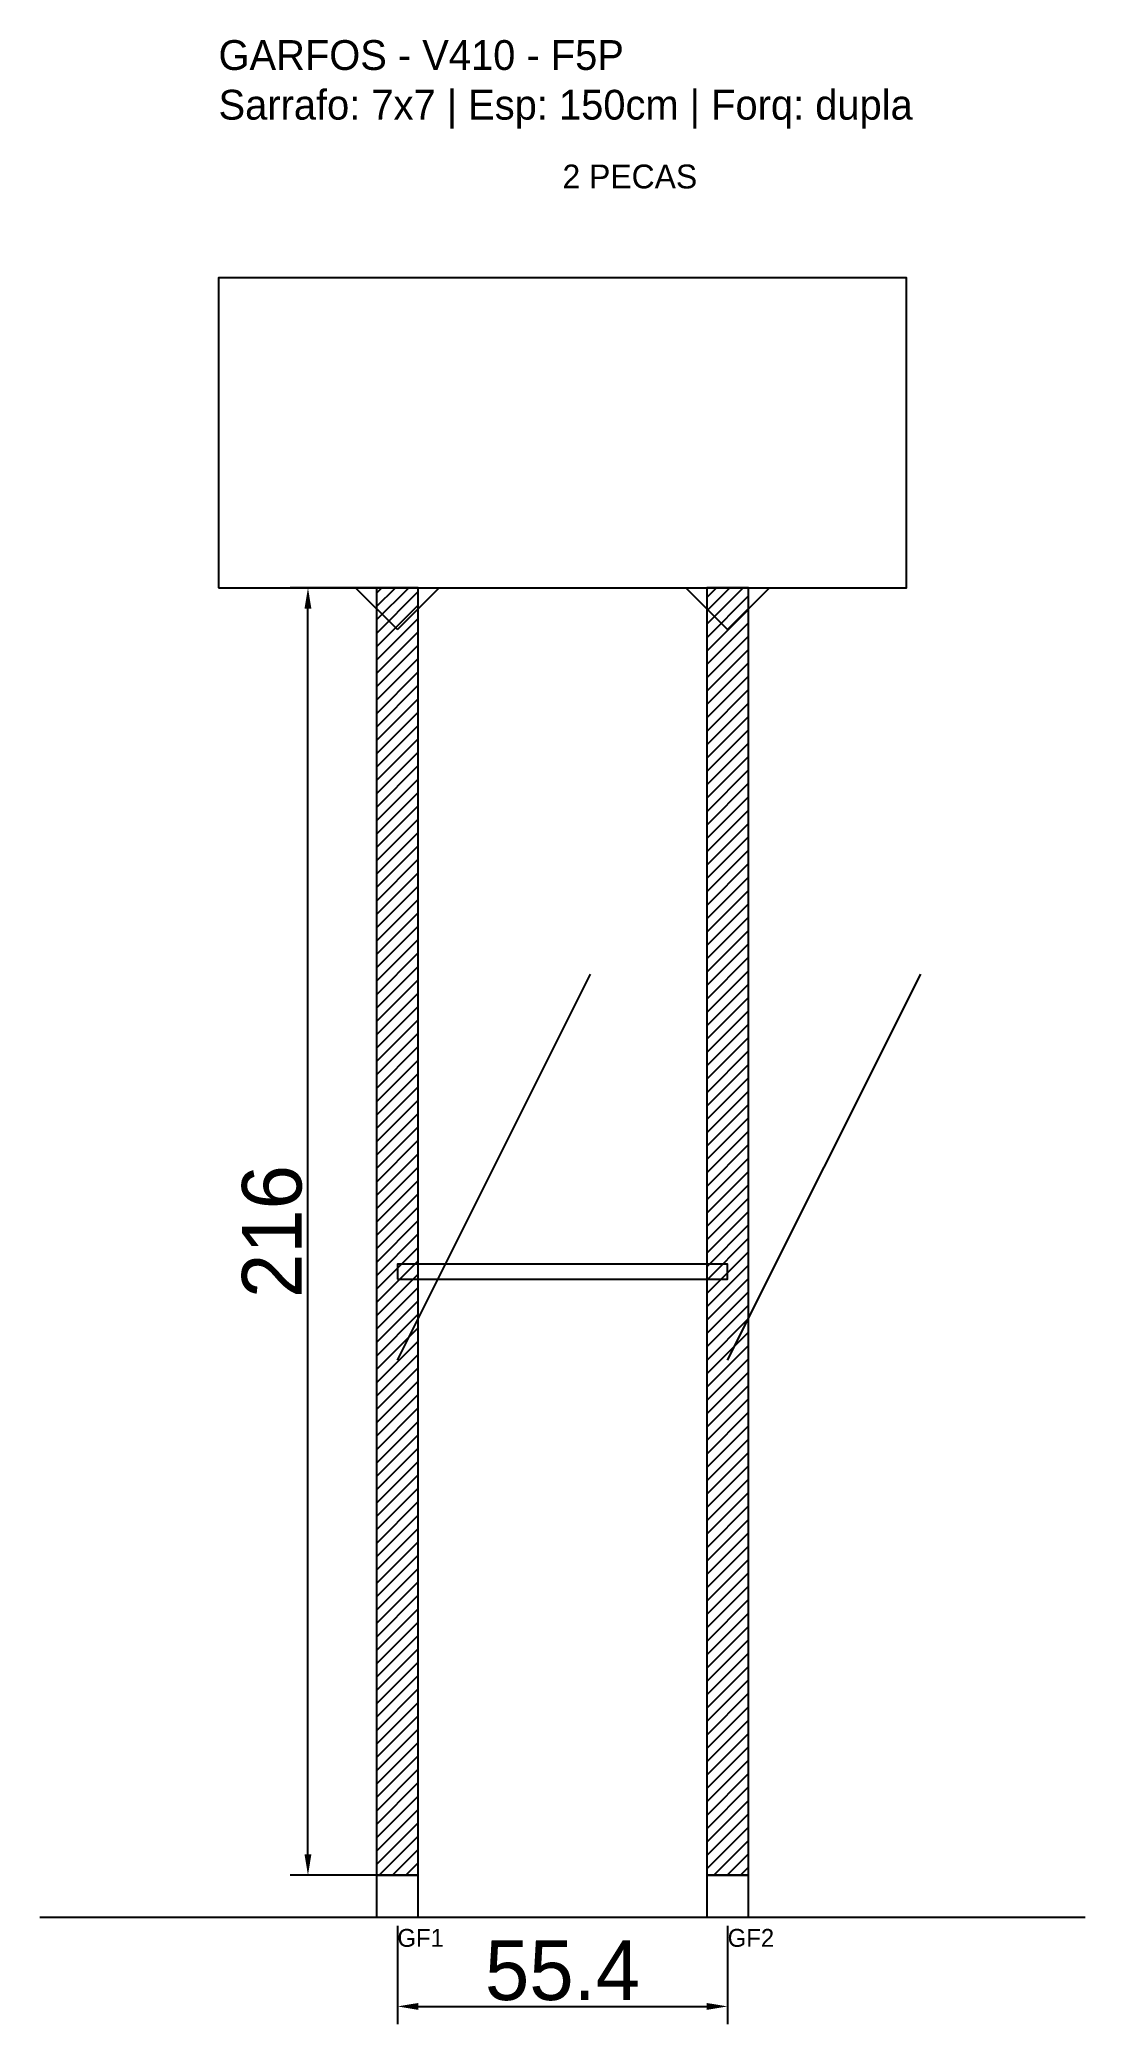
# Model space of a CAD drawing. Header units: metres. Extents: x -30 to 145, y -25 to 308.
import ezdxf

# ---------------------------------------------------------------- set-up
doc = ezdxf.new("R2010")
doc.units = ezdxf.units.M
for name, color, linetype in [('BARRA_ANCORAGEM', 1, 'Continuous'), ('COTA', 241, 'Continuous'), ('GARFOS OK', 3, 'Continuous'), ('NOME DA VIGA', 6, 'Continuous'), ('SARR_7x7', 40, 'Continuous'), ('TIRAS REESCORAMENTO', 252, 'Continuous'), ('VIGAS', 3, 'Continuous')]:
    doc.layers.add(name, color=color, linetype=linetype)
doc.dimstyles.new('EZ DXF', dxfattribs={"dimtxt": 10, "dimasz": 3.5, "dimexe": 3, "dimexo": 1.5, "dimgap": 1, "dimtad": 1, "dimdec": 1, "dimdsep": 46, "dimcen": 2.5, "dimazin": 3, "dimtfac": 1, "dimtmove": 0, "dimatfit": 3})

msp = doc.modelspace()

# ---------------------------------------------------------------- hatches: boundary and pattern name
at = {"layer": 'COTA'}
h = msp.add_hatch(dxfattribs=at)
h.set_pattern_fill('ANSI31', scale=0.5)
h.paths.add_polyline_path([(26.5, 0), (33.5, 0), (33.5, 216), (26.5, 216)])
h = msp.add_hatch(dxfattribs=at)
h.set_pattern_fill('ANSI31', scale=0.5)
h.paths.add_polyline_path([(81.9, 0), (88.9, 0), (88.9, 216), (81.9, 216)])

# ---------------------------------------------------------------- linework, layer by layer
at = {"layer": 'BARRA_ANCORAGEM'}
for p, q in [((30, 86.4), (62.4, 151.2)), ((85.4, 86.4), (117.8, 151.2))]:
    msp.add_line(p, q, dxfattribs=at)
at = {"layer": 'GARFOS OK'}
for p, q in [((30, 209), (23, 216)), ((23, 216), (37, 216)), ((30, 209), (37, 216)), ((85.4, 209), (78.4, 216)), ((78.4, 216), (92.4, 216)), ((85.4, 209), (92.4, 216))]:
    msp.add_line(p, q, dxfattribs=at)
at = {"layer": 'GARFOS OK', "linetype": 'CONTINUOUS'}
msp.add_line((-30, -7), (145.4, -7), dxfattribs=at)
at = {"layer": 'GARFOS OK'}
for points in [[(26.5, 0), (33.5, 0), (33.5, 216), (26.5, 216), (26.5, 0)], [(81.9, 0), (88.9, 0), (88.9, 216), (81.9, 216), (81.9, 0)]]:
    msp.add_lwpolyline(points, dxfattribs=at)
at = {"layer": 'SARR_7x7'}
for points in [[(26.5, -7), (33.5, -7), (33.5, 0), (26.5, 0), (26.5, -7)], [(81.9, -7), (88.9, -7), (88.9, 0), (81.9, 0), (81.9, -7)]]:
    msp.add_lwpolyline(points, dxfattribs=at)
at = {"layer": 'TIRAS REESCORAMENTO'}
msp.add_lwpolyline([(30, 100), (85.4, 100), (85.4, 102.5), (30, 102.5), (30, 100)], dxfattribs=at)
at = {"layer": 'VIGAS'}
msp.add_lwpolyline([(0, 216), (115.4, 216), (115.4, 268), (0, 268), (0, 216)], dxfattribs=at)

# ---------------------------------------------------------------- texts
at = {"layer": 'NOME DA VIGA'}
for s, height, p in [('2 PECAS', 4, (57.7, 283)), ('GF1', 3, (30, -12)), ('GF2', 3, (85.4, -12))]:
    msp.add_text(s, height=height, dxfattribs=at).set_placement(p)
at = {"layer": 'NOME DA VIGA', "insert": (0, 293), "char_height": 5, "attachment_point": 7}
msp.add_mtext('GARFOS - V410 - F5P\\PSarrafo: 7x7 | Esp: 150cm | Forq: dupla', dxfattribs=at)

# ---------------------------------------------------------------- dimensions: what is measured, and where the dimension line sits
at = {"layer": 'COTA'}
msp.add_linear_dim(base=(15, 0), p1=(30, 0), p2=(30, 216), angle=90, dimstyle='EZ DXF', dxfattribs=at).render()
msp.add_linear_dim(base=(30, -22), p1=(30, -7), p2=(85.4, -7), dimstyle='EZ DXF', dxfattribs=at).render()

doc.saveas('drawing.dxf')
